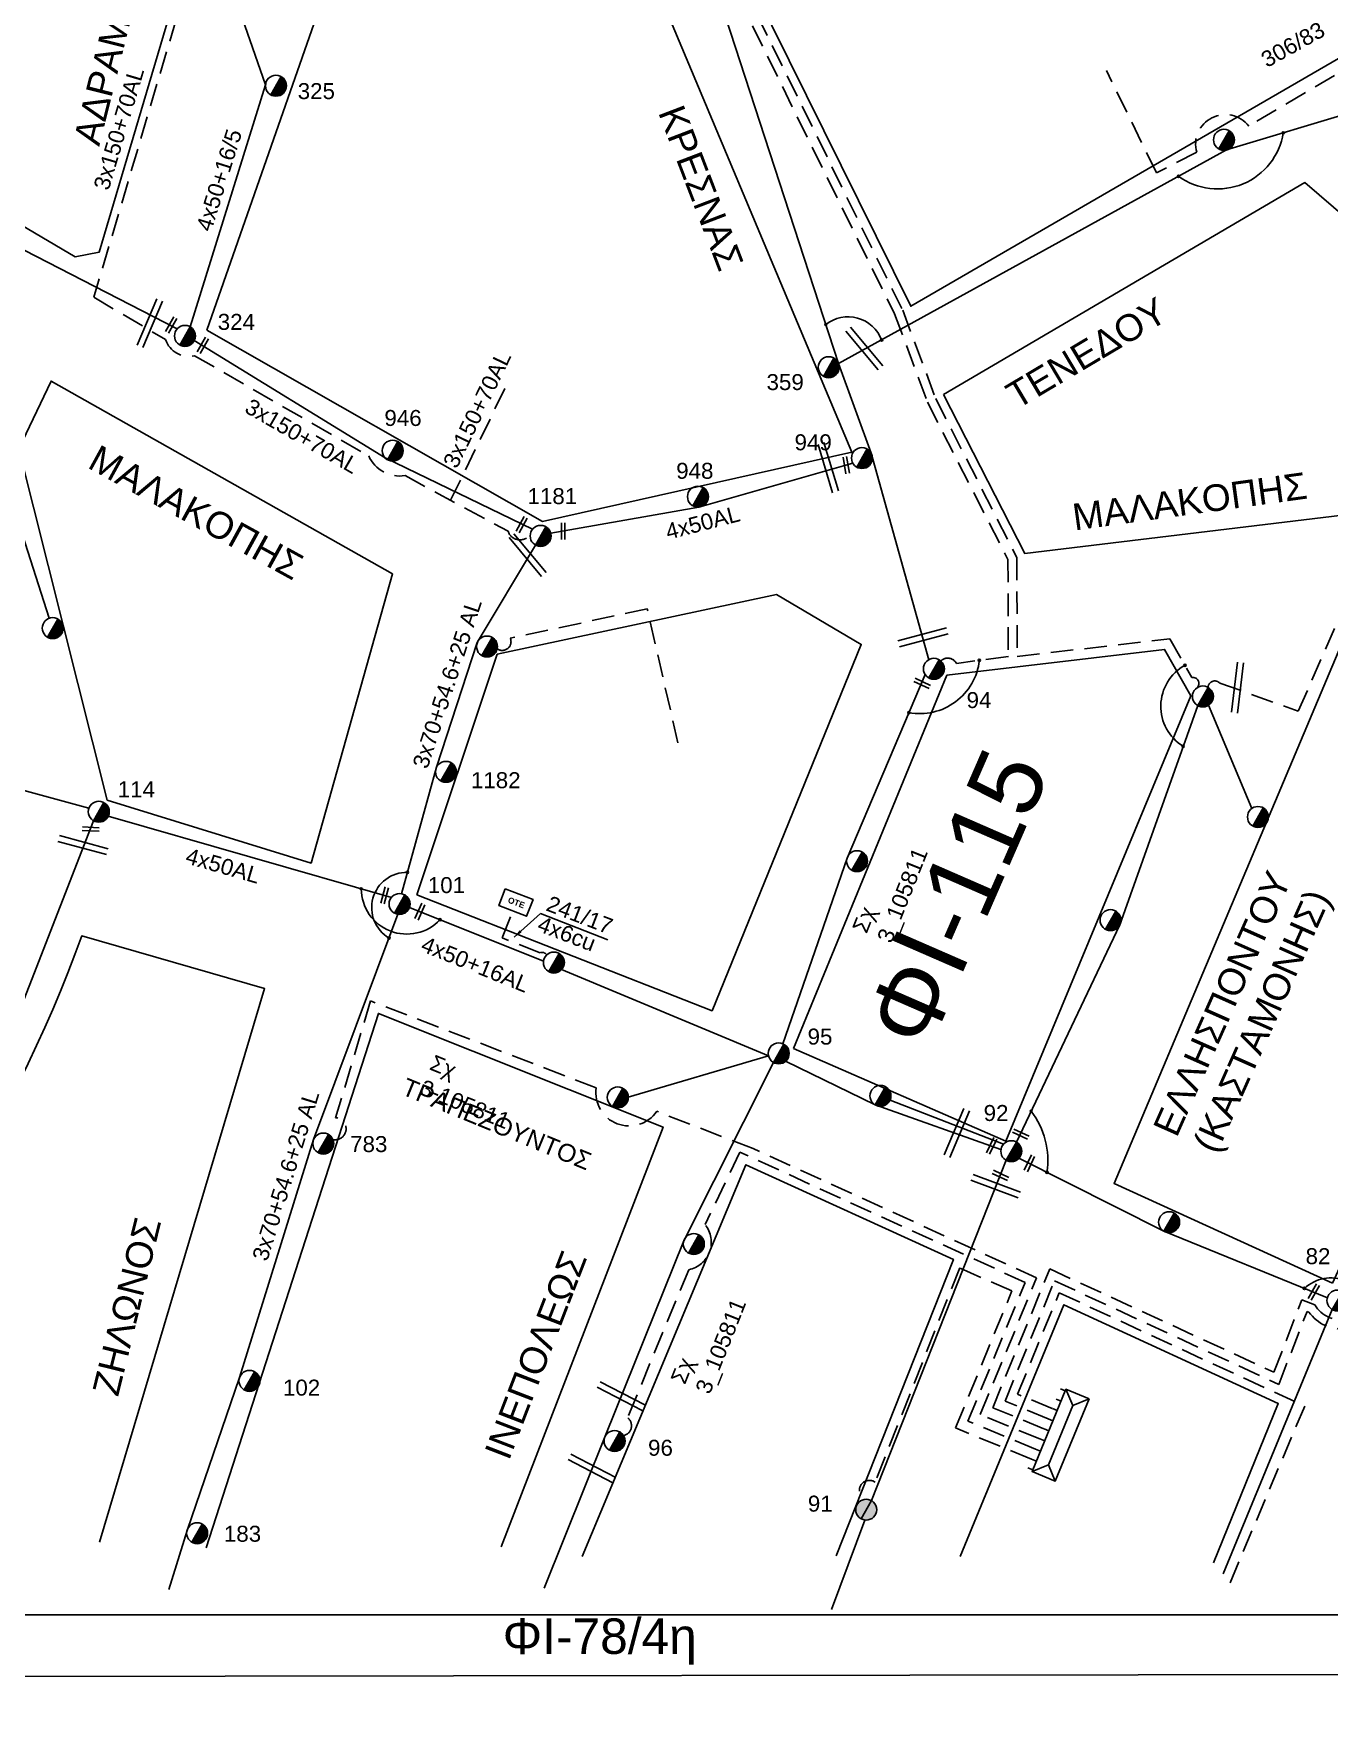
# Model space of a CAD drawing. Header units: millimetres. Extents: x 1091 to 3521, y 1177 to 2968.
# Drawn here: x 3098.8 to 3244.7, y 1933.2 to 2121.2 of the extents above; entities that cross this region are included whole.
import ezdxf
from ezdxf.enums import TextEntityAlignment as Align

# ---------------------------------------------------------------- set-up
doc = ezdxf.new("R2010")
doc.units = ezdxf.units.MM
doc.linetypes.add('DASHED', pattern=[19.05, 12.7, -6.35])
for name, color, linetype, lineweight in [('2x16', 7, 'Continuous', 30), ('3x150+70', 7, 'Continuous', 30), ('3x50+25', 7, 'Continuous', 30), ('3x50+35+16AL', 7, 'Continuous', 30), ('3x82+57', 7, 'DASHED', 30), ('4x16', 7, 'Continuous', 30), ('4x50+16_5', 7, 'Continuous', 30), ('Άγνωστα', 7, 'Continuous', 30), ('Γυμνά εναέρια ΧΤ (3Φ)   4x16AL', 7, 'Continuous', 30), ('Γυμνά εναέρια ΧΤ (3Φ) 4x50AL', 7, 'Continuous', 30), ('Γυμνά εναέρια ΧΤ και ΦΟΠ (3Φ)   4x50+16AL', 7, 'Continuous', 30), ('Καλώδια ΧΤ   3x150+70AL', 7, 'DASHED', 30), ('Καλώδια ΧΤ   3x150AL+50CU', 7, 'DASHED', 30), ('Συνεστραμμένα ΧΤ   3x70+54.6+25 AL', 7, 'SYN_LINE', 30), ('Υπόγεια καλώδια Παροχών ΧΤ   4x50AL', 7, 'DASHED', 30), ('Υπόγεια καλώδια Παροχών ΧΤ   4x6', 7, 'DASHED', 30)]:
    doc.layers.add(name, color=color, linetype=linetype, lineweight=lineweight)
for name, color, linetype in [('Pillar OTE', 7, 'Continuous'), ('TEXT ΚΑΛΩΔΙΩΝ', 7, 'Continuous'), ('ΑΓΝΩΣΤΟ ΕΝΑΕΡΙΟ ΚΑΛΩΔΙΟ', 7, 'Continuous'), ('ΑΓΝΩΣΤΟ ΥΠΟΓΕΙΟ ΚΑΛΩΔΙΟ', 7, 'DASHED'), ('Επιγραφές - Σχήματα', 7, 'Continuous'), ('Μηχανική τομή', 7, 'Continuous'), ('Στύλος Ξύλινος', 7, 'Continuous'), ('Στύλος Ξύλινος @ 1', 7, 'Continuous'), ('Στύλος ΦΜ', 7, 'Continuous'), ('Στύλος ΦΜ @ 1', 7, 'Continuous'), ('Συνδέσεις', 7, 'Continuous'), ('Τομή', 7, 'Continuous'), ('Υποσταθμός πόλεως', 7, 'Continuous'), ('Υπόβαθρο ΔΕΗ', 7, 'Continuous')]:
    doc.layers.add(name, color=color, linetype=linetype)
doc.styles.add('arial', font='arial.ttf')
doc.styles.get("Standard").update_dxf_attribs({"font": 'arial.ttf', "height": 1.8})
doc.linetypes.add('SYN_LINE', pattern='A,0.5,-0.0001,["/\\/\\/\\/",Standard,S=0.1,R=0,X=0,Y=-0.05],-0.25', length=0.7501)
doc.dimstyles.new('ISO-25', dxfattribs={"dimtxt": 2.5, "dimasz": 2.5, "dimexe": 1.25, "dimexo": 0.625, "dimtad": 1, "dimtxsty": 'Standard', "dimcen": 2.5, "dimadec": 0, "dimazin": 0, "dimtfac": 1, "dimtmove": 0, "dimatfit": 3, "dimfxl": 1, "dimarcsym": 0})

# ---------------------------------------------------------------- blocks, each defined once
blk = doc.blocks.new('ΥΠΑΡΧΩΝ ΤΣΙΜΕΝΤΕΝΙΟΣ ΣΤΥΛΟΣ')
at = {"layer": 'Στύλος ΦΜ'}
blk.add_hatch(color=7, dxfattribs=at).paths.add_polyline_path([(-1.29, -2.28, 0.574793), (2.62, 0, 0.268822), (1.3, 2.27)])
at = {"layer": 'Στύλος ΦΜ', "color": 7}
blk.add_line((-1.29, -2.28), (1.3, 2.27), dxfattribs=at)
blk.add_circle((0, 0), 2.62, dxfattribs=at)
at = {"layer": 'Στύλος ΦΜ', "flags": 4}
for tag, p in [('ΑΡΙΘΜΟΣ', (-4.68, 8.05)), ('ΤΥΠΟΣ', (-4.91, 3.03))]:
    blk.add_attdef(tag, p, '', height=4, dxfattribs=at)
blk = doc.blocks.new('ΥΠΟΣΤΑΘΜΟΣ ΠΟΛΕΩΣ 9 ΑΝΑΧΩΡΗΣΕΩΝ')
at = {"layer": 'Υποσταθμός πόλεως', "ltscale": 40}
for p, q in [((-9.63, -2.82), (-9.63, -4)), ((-7.12, -2.82), (-7.12, -4)), ((-4.84, -2.82), (-4.84, -4)), ((-2.36, -2.82), (-2.36, -4)), ((0.09, -2.82), (0.09, -4)), ((2.55, -2.82), (2.55, -4)), ((5.02, -2.82), (5.02, -4)), ((7.48, -2.82), (7.48, -4)), ((9.61, -2.82), (9.61, -4))]:
    blk.add_line(p, q, dxfattribs=at)
blk.add_lwpolyline([(-10.02, 2.82), (10.02, 2.82), (10.02, -2.82), (-10.02, -2.82)], close=True, dxfattribs=at)
for points in [[(-7.21, 0), (-10.02, 2.82)], [(-10.02, -2.82), (-7.21, 0)], [(-7.21, 0), (7.21, 0)], [(7.21, 0), (10.02, 2.82)], [(10.02, -2.82), (7.21, 0)]]:
    blk.add_lwpolyline(points, dxfattribs=at)
at = {"layer": 'Υποσταθμός πόλεως', "linetype": 'SYN_LINE', "ltscale": 40, "flags": 1}
for tag, p in [('ΜΕΤΑΣΧΗΜΑΤΙΣΜΟΣ', (10.79, 1.71)), ('ΙΣΧΥΣ', (10.77, -1.08)), ('ΑΡΙΘΜΟΣ', (10.89, -3.8))]:
    blk.add_attdef(tag, p, '', height=1.8, dxfattribs=at)
blk = doc.blocks.new('ΥΠΑΡΧΩΝ ΞΥΛΙΝΟΣ ΣΤΥΛΟΣ')
at = {"layer": 'Στύλος Ξύλινος'}
h = blk.add_hatch(color=7, dxfattribs=at)
h.paths.add_polyline_path([(-2.62, 0, 0.270008), (-1.29, -2.28), (1.3, 2.27, 0.576266)])
h.paths.add_polyline_path([(-1.29, -2.28, 0.574793), (2.62, 0, 0.268822), (1.3, 2.27)])
at = {"layer": 'Στύλος Ξύλινος', "color": 7}
blk.add_line((-1.29, -2.28), (1.3, 2.27), dxfattribs=at)
blk.add_circle((0, 0), 2.62, dxfattribs=at)
at = {"layer": 'Στύλος Ξύλινος', "color": 1, "flags": 4}
for tag, p in [('ΑΡΙΘΜΟΣ', (-4.91, 8.6)), ('ΤΥΠΟΣ', (-4.85, 3.39))]:
    blk.add_attdef(tag, p, '', height=4, dxfattribs=at)
blk = doc.blocks.new('ΤΟΜΗ')
at = {"layer": 'Τομή', "ltscale": 40}
for p, q in [((11.33, -0.65), (-11.4, -0.65)), ((11.33, -3.42), (-11.4, -3.42))]:
    blk.add_line(p, q, dxfattribs=at)
blk = doc.blocks.new('ΜΗΧΑΝΙΚΗ ΤΟΜΗ')
at = {"layer": 'Μηχανική τομή', "ltscale": 40}
for p, q in [((-3.79, 1.21), (3.79, 1.21)), ((3.79, -0.34), (-3.79, -0.34))]:
    blk.add_line(p, q, dxfattribs=at)
blk = doc.blocks.new('_ΣΥΝΔΕΣΗ')
at = {"layer": 'Συνδέσεις', "linetype": 'SYN_LINE', "ltscale": 40}
blk.add_hatch(color=256, dxfattribs=at).paths.add_polyline_path([(0.5, -0.01, 1), (-0.5, -0.01, 1)])
at = {"layer": 'Συνδέσεις'}
blk.add_circle((0, -0.01), 0.5, dxfattribs=at)
blk = doc.blocks.new('PILLAR ΟΤΕ')
at = {"layer": 'Pillar OTE', "ltscale": 40}
blk.add_lwpolyline([(-3.31, 2.02), (3.39, 2.02), (3.39, -1.99), (-3.31, -1.99)], close=True, dxfattribs=at)
at = {"layer": 'Pillar OTE', "insert": (-1.81, 0.71), "char_height": 1.3575, "width": 109.961, "attachment_point": 1}
blk.add_mtext('{\\fArial|b1|i0|c161|p34;OTE}', dxfattribs=at)

msp = doc.modelspace()

# ---------------------------------------------------------------- linework, layer by layer
at = {"layer": '2x16', "color": 151, "lineweight": -3, "ltscale": 0.1}
msp.add_lwpolyline([(3089.26, 2101.08), (3095.16, 2072.26), (3100.58, 2055.38)], dxfattribs=at)
at = {"layer": '3x150+70', "color": 27, "linetype": 'DASHED', "lineweight": -3, "ltscale": 0.2}
msp.add_lwpolyline([(3225.23, 2105.52), (3219.59, 2117.06)], dxfattribs=at)
at = {"layer": '3x50+25', "color": 2, "linetype": 'DASHED', "lineweight": -3, "ltscale": 0.2}
msp.add_lwpolyline([(3171.35, 2041.37), (3167.9, 2056.44)], dxfattribs=at)
at = {"layer": '3x50+35+16AL', "color": 27, "lineweight": -3, "ltscale": 0.1}
msp.add_lwpolyline([(3229.87, 2045.56), (3221.09, 2020.85), (3209.47, 1996.4)], dxfattribs=at)
at = {"layer": '3x50+35+16AL', "color": 133, "lineweight": -3, "ltscale": 0.1}
for points in [[(3208.3, 1994.36), (3193.13, 1956.04)], [(3192.41, 1953.85), (3188.66, 1943.79)]]:
    msp.add_lwpolyline(points, dxfattribs=at)
at = {"layer": '3x82+57', "color": 7, "lineweight": -3, "ltscale": 0.2}
msp.add_lwpolyline([(3211.62, 1961.84), (3204, 1964.98), (3210.44, 1980.61), (3178.32, 1995.27), (3174.41, 1987.11, -0.566351), (3172.57, 1982.04), (3165.69, 1965.37, -0.63897), (3165.23, 1963.36, -145.244943)], format="xyb", dxfattribs=at)
at = {"layer": '4x16', "color": 7, "linetype": 'SYN_LINE', "lineweight": -3, "ltscale": 12}
msp.add_lwpolyline([(3195.23, 2001.14), (3208, 1996.16)], dxfattribs=at)
at = {"layer": '4x50+16_5', "color": 30, "lineweight": -3, "ltscale": 0.1}
for points in [[(3124.27, 2153.56), (3119.11, 2132.19), (3124.93, 2115.43), (3116.44, 2088.19)], [(3116.91, 2086.64), (3138.4, 2073.43), (3154.99, 2065.4)]]:
    msp.add_lwpolyline(points, dxfattribs=at)
at = {"layer": '4x50+16_5', "color": 6, "lineweight": -3, "ltscale": 0.1}
msp.add_lwpolyline([(3125.7, 2154.35), (3148.74, 2143), (3173.93, 2131.65), (3189.43, 2084.05), (3193.11, 2073.97), (3199.58, 2050.71)], dxfattribs=at)
at = {"layer": 'Άγνωστα', "lineweight": -3, "ltscale": 0.1}
for points in [[(3521.49, 1936.89), (1091.31, 1933.19), (1091.31, 2964.7), (3521.49, 2968.4)], [(3374.53, 1943.19), (1101.31, 1943.19), (1101.31, 2954.7), (3374.53, 2954.7)]]:
    msp.add_lwpolyline(points, close=True, dxfattribs=at)
at = {"layer": 'ΑΓΝΩΣΤΟ ΕΝΑΕΡΙΟ ΚΑΛΩΔΙΟ', "color": 151, "lineweight": -3, "ltscale": 0.1}
msp.add_lwpolyline([(3262.59, 2116.96), (3233.09, 2108.11), (3189.43, 2084.05)], dxfattribs=at)
at = {"layer": 'ΑΓΝΩΣΤΟ ΕΝΑΕΡΙΟ ΚΑΛΩΔΙΟ', "color": 5, "lineweight": -3, "ltscale": 0.1}
msp.add_lwpolyline([(3182.12, 2005.37), (3172.02, 1985.3), (3163.17, 1963.3)], dxfattribs=at)
at = {"layer": 'ΑΓΝΩΣΤΟ ΕΝΑΕΡΙΟ ΚΑΛΩΔΙΟ', "color": 27, "lineweight": -3, "ltscale": 0.1}
msp.add_lwpolyline([(3209.74, 1994.58), (3226.07, 1986.36), (3244.47, 1978.87)], dxfattribs=at)
at = {"layer": 'ΑΓΝΩΣΤΟ ΕΝΑΕΡΙΟ ΚΑΛΩΔΙΟ', "color": 30, "lineweight": -3, "ltscale": 0.1}
msp.add_lwpolyline([(3245.02, 1977.54), (3232.75, 1947.8)], dxfattribs=at)
at = {"layer": 'ΑΓΝΩΣΤΟ ΕΝΑΕΡΙΟ ΚΑΛΩΔΙΟ', "color": 1, "lineweight": -3, "ltscale": 0.1}
msp.add_lwpolyline([(3163.17, 1963.3), (3156.29, 1946.18)], dxfattribs=at)
at = {"layer": 'ΑΓΝΩΣΤΟ ΥΠΟΓΕΙΟ ΚΑΛΩΔΙΟ', "color": 7, "lineweight": -3, "ltscale": 0.2}
for points in [[(3136.76, 2012.3), (3132.82, 1999.14, -1.079524), (3132.52, 1996.69, 0.948846)], [(3212.56, 1964.12), (3206.79, 1966.5), (3213.22, 1982.12), (3238.45, 1970.49), (3241.59, 1978.63), (3243.05, 1978.09, 0.322099), (3246.74, 1976.44), (3266.28, 1967.41, 0.574798), (3268.88, 1966.9, -0.574798)], [(3213.03, 1965.25), (3208.18, 1967.25), (3213.75, 1980.78), (3239, 1969.13), (3242.17, 1977.35), (3242.39, 1977.27, 0.277637), (3246.6, 1975.41), (3265.53, 1966.65, 0.449612), (3269.72, 1965.43, -0.514674)]]:
    msp.add_lwpolyline(points, format="xyb", dxfattribs=at)
for points in [[(3162.16, 2002.5), (3136.76, 2012.3)], [(3179.82, 1995.68), (3168.97, 1999.87)], [(3212.09, 1962.98), (3205.39, 1965.74), (3211.73, 1981.12), (3179.82, 1995.68)], [(3211.15, 1960.7), (3202.61, 1964.23), (3208.95, 1979.64), (3203.07, 1982.23), (3193.56, 1958.11)], [(3213.5, 1966.4), (3209.58, 1968.02), (3214.28, 1979.43), (3241.91, 1966.68), (3233.5, 1946.79)]]:
    msp.add_lwpolyline(points, dxfattribs=at)
for centre, radius, start, end in [((3165.86, 2001.96), 3.74, 171.6433, 326.1346), ((3192.91, 1957.19), 1.13, 55.1496, 241.9838)]:
    msp.add_arc(centre, radius, start, end, dxfattribs=at)
at = {"layer": 'Γυμνά εναέρια ΧΤ (3Φ)   4x16AL', "color": 27, "lineweight": -3, "ltscale": 0.1}
msp.add_lwpolyline([(3231.09, 2045.6), (3235.97, 2033.97)], dxfattribs=at)
at = {"layer": 'Γυμνά εναέρια ΧΤ (3Φ) 4x50AL', "color": 30, "lineweight": -3, "ltscale": 0.1}
msp.add_lwpolyline([(3157.03, 2064.96), (3173.69, 2067.89), (3191.04, 2072.84)], dxfattribs=at)
at = {"layer": 'Γυμνά εναέρια ΧΤ (3Φ) 4x50AL', "color": 173, "lineweight": -3, "ltscale": 0.1}
for points in [[(3037.43, 2053.1), (3075.98, 2041.9), (3105.05, 2033.99)], [(3107.22, 2033.09), (3139.1, 2023.94)], [(3141.13, 2022.83), (3156.22, 2016.76)]]:
    msp.add_lwpolyline(points, dxfattribs=at)
at = {"layer": 'Γυμνά εναέρια ΧΤ (3Φ) 4x50AL', "color": 5, "lineweight": -3, "ltscale": 0.1}
msp.add_lwpolyline([(3199.18, 2049.06), (3190.39, 2028.38), (3183.16, 2007.47)], dxfattribs=at)
at = {"layer": 'Γυμνά εναέρια ΧΤ και ΦΟΠ (3Φ)   4x50+16AL', "color": 151, "lineweight": -3, "ltscale": 0.1}
msp.add_lwpolyline([(3061.29, 2119.06), (3089.75, 2100.93), (3115, 2087.98)], dxfattribs=at)
at = {"layer": 'Γυμνά εναέρια ΧΤ και ΦΟΠ (3Φ)   4x50+16AL', "color": 1, "lineweight": -3, "ltscale": 0.1}
msp.add_lwpolyline([(3105.58, 2032.57), (3094.55, 2004.31), (3086.75, 1990.05), (3074.39, 1973.26), (3063.98, 1962.57), (3055.68, 1953.67)], dxfattribs=at)
at = {"layer": 'Γυμνά εναέρια ΧΤ και ΦΟΠ (3Φ)   4x50+16AL', "color": 206, "lineweight": -3, "ltscale": 0.1}
msp.add_lwpolyline([(3158.26, 2015.83), (3181.55, 2006.13)], dxfattribs=at)
at = {"layer": 'Γυμνά εναέρια ΧΤ και ΦΟΠ (3Φ)   4x50+16AL', "color": 5, "lineweight": -3, "ltscale": 0.1}
msp.add_lwpolyline([(3183.47, 2005.5), (3193.57, 2000.59), (3207.72, 1995.58)], dxfattribs=at)
at = {"layer": 'Καλώδια ΧΤ   3x150+70AL', "color": 2, "lineweight": -3, "ltscale": 0.2}
for points in [[(3148.68, 2173.98), (3142.29, 2175.65), (3134.48, 2147.51), (3126.35, 2151.16), (3120.27, 2130.91, -0.569903), (3117.03, 2130.11), (3105.61, 2091.53), (3113.67, 2086.75, 0.38534), (3116.94, 2084.94), (3136.54, 2073.66, 0.340651), (3140.63, 2071.44), (3152.23, 2065.17, 0.604324), (3154.73, 2064.79, 6.690849)], [(3167.9, 2056.44), (3152.48, 2053.14, -0.763842), (3151, 2051.94)]]:
    msp.add_lwpolyline(points, format="xyb", dxfattribs=at)
at = {"layer": 'Καλώδια ΧΤ   3x150+70AL', "color": 5, "lineweight": -3, "ltscale": 0.2}
msp.add_lwpolyline([(3148.38, 2172.79), (3142.92, 2174.21), (3135.36, 2146.94), (3171.16, 2132.27, 0.39314), (3176.36, 2128.91), (3195.74, 2089.66), (3199.45, 2079.7), (3208.5, 2061.98), (3208.55, 2051.06), (3202.7, 2050.3, 0.510343), (3200.96, 2050.57)], format="xyb", dxfattribs=at)
at = {"layer": 'Καλώδια ΧΤ   3x150+70AL', "color": 27, "lineweight": -3, "ltscale": 0.2}
msp.add_lwpolyline([(3148.08, 2171.59), (3143.56, 2172.77), (3136.56, 2147.53), (3172.04, 2132.99, 0.495827), (3176.89, 2130.1), (3196.66, 2090.06), (3200.37, 2080.11), (3209.5, 2062.22), (3209.55, 2051.07), (3226.71, 2053.08), (3229.22, 2048.71, -0.833587), (3229.65, 2047.45)], format="xyb", dxfattribs=at)
at = {"layer": 'Καλώδια ΧΤ   3x150+70AL', "color": 2, "lineweight": -3, "ltscale": 0.2}
msp.add_lwpolyline([(3145.77, 2068.66), (3151.94, 2081.39)], dxfattribs=at)
at = {"layer": 'Καλώδια ΧΤ   3x150AL+50CU', "color": 27, "lineweight": -3, "ltscale": 0.2}
msp.add_lwpolyline([(3281.01, 2102.25, -0.603485), (3280.03, 2102.75), (3265.82, 2099.51), (3263.19, 2114.44, -0.003839), (3262.32, 2119.62), (3261.68, 2126.17), (3235.62, 2110.8, 0.819622), (3229.75, 2107.84), (3225.23, 2105.52)], format="xyb", dxfattribs=at)
at = {"layer": 'Καλώδια ΧΤ   3x150AL+50CU', "color": 133, "lineweight": -3, "ltscale": 0.2}
msp.add_lwpolyline([(3231.03, 2047.61, -0.64863), (3232.35, 2048.09), (3241.19, 2044.91), (3246.38, 2056.74), (3267.33, 2058.72), (3267.61, 2059.45), (3271.73, 2060.1), (3278.1, 2054.17, -0.689467), (3278.91, 2053.5, 0.334024)], format="xyb", dxfattribs=at)
at = {"layer": 'Συνεστραμμένα ΧΤ   3x70+54.6+25 AL', "color": 2, "lineweight": -3, "ltscale": 15}
for points in [[(3155.32, 2063.62), (3148.77, 2052.66), (3144.19, 2038.63), (3140.23, 2024.37)], [(3139.83, 2022.05), (3130.34, 1996.68), (3122, 1969.89), (3116.1, 1952.67), (3114.03, 1946.04)]]:
    msp.add_lwpolyline(points, dxfattribs=at)
at = {"layer": 'Συνεστραμμένα ΧΤ   3x70+54.6+25 AL', "color": 7, "lineweight": -3, "ltscale": 15}
msp.add_lwpolyline([(3165.76, 2001.47), (3181.55, 2006.13)], dxfattribs=at)
at = {"layer": 'Υπόβαθρο ΔΕΗ', "lineweight": -3, "ltscale": 0.1}
for points in [[(3157.2, 2174.63), (3261.12, 2132.86), (3261.12, 2127.38), (3197.56, 2090.5), (3176.05, 2134.05), (3139.1, 2149.19), (3144.17, 2167.21)], [(3155.89, 2022.14), (3163.47, 2019.16)], [(3151.47, 1950.84), (3169.68, 1998.1), (3137.63, 2010.9), (3118.23, 1950.73)], [(3189.17, 1949.84), (3202.37, 1983.19), (3178.99, 1993.86), (3160.57, 1949.74)], [(3231.65, 1949.05), (3238.93, 1966.96), (3214.81, 1978.09), (3203.14, 1949.76)]]:
    msp.add_lwpolyline(points, dxfattribs=at)
for points in [[(3061.8, 2120.67), (3070.2, 2166.46), (3120.67, 2145.48), (3106.2, 2096.58), (3103.51, 2096.09)], [(3118.33, 2087.82), (3156.1, 2066.27), (3190.92, 2074.08), (3169.92, 2124.09), (3136.29, 2139.25)], [(3201.26, 2080.56), (3241.91, 2104.43), (3269.93, 2080.35), (3266.69, 2069.46), (3210.39, 2062.68)], [(3107.09, 2034.89), (3130.06, 2027.82), (3139.23, 2060.39), (3100.79, 2082.09), (3097.17, 2074.46)], [(3141.95, 2024.26), (3151.02, 2051.32), (3182.44, 2058.05), (3192, 2052.44), (3175.19, 2011.19)], [(3245.05, 1980.52), (3277.6, 2051.82), (3271.98, 2057.6), (3247.29, 2055.4), (3220.46, 1991.75)], [(3184.35, 2006.96), (3201.63, 2048.96), (3226.14, 2051.88), (3229.11, 2046.63), (3208.26, 1996.52)]]:
    msp.add_lwpolyline(points, close=True, dxfattribs=at)
msp.add_lwpolyline([(3106.23, 1951.38), (3124.82, 2013.68), (3104.24, 2019.62, -0.117601), (3065.64, 1960.74), (3063.29, 1951.82)], format="xyb", dxfattribs=at)
at = {"layer": 'Υπόβαθρο ΔΕΗ', "lineweight": -3}
for centre, radius, start, end in [((3232.1, 2111.22), 7.5, 234.1491, 350.897), ((3190.52, 2085.31), 4.01, 20.4535, 128.8076), ((3198.57, 2051.4), 6.76, 259.6518, 353.5063), ((3230.98, 2045.47), 5.27, 118.8914, 238.6756), ((3140.86, 2022.8), 3.98, 89.3853, 239.3944), ((3140.83, 2024.95), 5.13, 180.3318, 316.9223), ((3203.87, 1994.35), 9.13, 351.4571, 37.3513), ((3244.88, 1976.76), 4.36, 2.3409, 133.4528)]:
    msp.add_arc(centre, radius, start, end, dxfattribs=at)
at = {"layer": 'Υπόγεια καλώδια Παροχών ΧΤ   4x6', "color": 173, "lineweight": -3, "ltscale": 0.2}
msp.add_lwpolyline([(3156.58, 2017.47, 0.372231), (3155.83, 2017.72), (3151.56, 2019.4), (3152.73, 2022.37)], format="xyb", dxfattribs=at)

# ---------------------------------------------------------------- block references
at = {"layer": 'Pillar OTE', "xscale": 0.5, "yscale": 0.5, "zscale": 0.5, "rotation": 339}
msp.add_blockref('PILLAR ΟΤΕ', (3153.1, 2023.37), dxfattribs=at)
at = {"layer": 'Μηχανική τομή', "lineweight": -3, "xscale": 0.2499999999999677, "yscale": 0.2499999999999677, "zscale": 0.2499999999999677}
for p, rotation in [((3114.21, 2088.45), 240.552331582319), ((3117.78, 2086.15), 240.552331582319), ((3190.19, 2072.59), 279.9636981684983), ((3153.67, 2065.98), 240.552331582319), ((3158.32, 2065.18), 269.9718831116355), ((3198.8, 2047.95), 334.9375114525304), ((3105.25, 2031.54), 357.3464708814309), ((3138.24, 2024.21), 254.9152758578628), ((3142.21, 2022.39), 245.9083022767878), ((3209.9, 1997.2), 334.9375114525304), ((3206.57, 1996.02), 244.6367824375991), ((3207.62, 1992.55), 334.9375114525304), ((3210.82, 1994.06), 244.6367824375991), ((3242.86, 1979.59), 240.275808705296)]:
    msp.add_blockref('ΜΗΧΑΝΙΚΗ ΤΟΜΗ', p, dxfattribs=dict(at, rotation=rotation))
at = {"layer": 'Στύλος Ξύλινος @ 1', "lineweight": -3, "ltscale": 40}
ref = msp.add_blockref('ΥΠΑΡΧΩΝ ΞΥΛΙΝΟΣ ΣΤΥΛΟΣ', (3192.55, 1955.02), dxfattribs=dict(at, xscale=0.4499999999998181, yscale=0.4499999999998181, zscale=0.4499999999998181))
ref.add_attrib('ΑΡΙΘΜΟΣ', '91', (3185.98, 1954.8), dxfattribs={"layer": 'Στύλος Ξύλινος', "height": 1.8, "flags": 4})
at = {"layer": 'Στύλος ΦΜ @ 1', "lineweight": -3, "ltscale": 40}
ref = msp.add_blockref('ΥΠΑΡΧΩΝ ΤΣΙΜΕΝΤΕΝΙΟΣ ΣΤΥΛΟΣ', (3126.1, 2115.34), dxfattribs=dict(at, xscale=0.4499999999998181, yscale=0.4499999999998181, zscale=0.4499999999998181))
ref.add_attrib('ΑΡΙΘΜΟΣ', '325', (3128.55, 2113.83), dxfattribs={"layer": 'Στύλος ΦΜ', "height": 1.8, "flags": 4})
at = {"layer": 'Στύλος ΦΜ @ 1', "lineweight": -3, "ltscale": 40, "xscale": 0.4499999999998181, "yscale": 0.4499999999998181, "zscale": 0.4499999999998181}
for p in [(3232.82, 2109.25), (3100.97, 2054.27), (3149.86, 2052.2), (3230.45, 2046.58), (3236.65, 2033.01), (3191.52, 2028.03), (3220.05, 2021.4), (3157.39, 2016.62), (3194.15, 2001.61), (3164.58, 2001.44), (3226.65, 1987.39), (3173.14, 1984.93)]:
    msp.add_blockref('ΥΠΑΡΧΩΝ ΤΣΙΜΕΝΤΕΝΙΟΣ ΣΤΥΛΟΣ', p, dxfattribs=at)
at = {"layer": 'Στύλος ΦΜ @ 1', "lineweight": -3, "ltscale": 40}
ref = msp.add_blockref('ΥΠΑΡΧΩΝ ΤΣΙΜΕΝΤΕΝΙΟΣ ΣΤΥΛΟΣ', (3115.86, 2087.17), dxfattribs=dict(at, xscale=0.4499999999998181, yscale=0.4499999999998181, zscale=0.4499999999998181))
ref.add_attrib('ΑΡΙΘΜΟΣ', '324', (3119.55, 2087.85), dxfattribs={"layer": 'Στύλος ΦΜ', "height": 1.8, "flags": 4})
ref = msp.add_blockref('ΥΠΑΡΧΩΝ ΤΣΙΜΕΝΤΕΝΙΟΣ ΣΤΥΛΟΣ', (3188.33, 2083.64), dxfattribs=dict(at, xscale=0.4499999999998181, yscale=0.4499999999998181, zscale=0.4499999999998181))
ref.add_attrib('ΑΡΙΘΜΟΣ', '359', (3181.33, 2081.07), dxfattribs={"layer": 'Στύλος ΦΜ', "height": 1.8, "flags": 4})
ref = msp.add_blockref('ΥΠΑΡΧΩΝ ΤΣΙΜΕΝΤΕΝΙΟΣ ΣΤΥΛΟΣ', (3139.24, 2074.25), dxfattribs=dict(at, xscale=0.4499999999998181, yscale=0.4499999999998181, zscale=0.4499999999998181))
ref.add_attrib('ΑΡΙΘΜΟΣ', '946', (3138.31, 2077.03), dxfattribs={"layer": 'Στύλος ΦΜ', "height": 1.8, "flags": 4})
ref = msp.add_blockref('ΥΠΑΡΧΩΝ ΤΣΙΜΕΝΤΕΝΙΟΣ ΣΤΥΛΟΣ', (3192.07, 2073.42), dxfattribs=dict(at, xscale=0.4499999999998181, yscale=0.4499999999998181, zscale=0.4499999999998181))
ref.add_attrib('ΑΡΙΘΜΟΣ', '949', (3184.48, 2074.29), dxfattribs={"layer": 'Στύλος ΦΜ', "height": 1.8, "flags": 4})
ref = msp.add_blockref('ΥΠΑΡΧΩΝ ΤΣΙΜΕΝΤΕΝΙΟΣ ΣΤΥΛΟΣ', (3173.61, 2069.07), dxfattribs=dict(at, xscale=0.4499999999998181, yscale=0.4499999999998181, zscale=0.4499999999998181))
ref.add_attrib('ΑΡΙΘΜΟΣ', '948', (3171.16, 2071.08), dxfattribs={"layer": 'Στύλος ΦΜ', "height": 1.8, "flags": 4})
ref = msp.add_blockref('ΥΠΑΡΧΩΝ ΤΣΙΜΕΝΤΕΝΙΟΣ ΣΤΥΛΟΣ', (3155.9, 2064.65), dxfattribs=dict(at, xscale=0.4499999999998181, yscale=0.4499999999998181, zscale=0.4499999999998181))
ref.add_attrib('ΑΡΙΘΜΟΣ', '1181', (3154.42, 2068.23), dxfattribs={"layer": 'Στύλος ΦΜ', "height": 1.8, "flags": 4})
ref = msp.add_blockref('ΥΠΑΡΧΩΝ ΤΣΙΜΕΝΤΕΝΙΟΣ ΣΤΥΛΟΣ', (3200.17, 2049.69), dxfattribs=dict(at, xscale=0.4499999999998181, yscale=0.4499999999998181, zscale=0.4499999999998181))
ref.add_attrib('ΑΡΙΘΜΟΣ', '94', (3203.85, 2045.27), dxfattribs={"layer": 'Στύλος ΦΜ', "height": 1.8, "flags": 4})
ref = msp.add_blockref('ΥΠΑΡΧΩΝ ΤΣΙΜΕΝΤΕΝΙΟΣ ΣΤΥΛΟΣ', (3145.24, 2038.09), dxfattribs=dict(at, xscale=0.4499999999998181, yscale=0.4499999999998181, zscale=0.4499999999998181))
ref.add_attrib('ΑΡΙΘΜΟΣ', '1182', (3148.05, 2036.25), dxfattribs={"layer": 'Στύλος ΦΜ', "height": 1.8, "flags": 4})
ref = msp.add_blockref('ΥΠΑΡΧΩΝ ΤΣΙΜΕΝΤΕΝΙΟΣ ΣΤΥΛΟΣ', (3106.16, 2033.6), dxfattribs=dict(at, xscale=0.4499999999998181, yscale=0.4499999999998181, zscale=0.4499999999998181))
ref.add_attrib('ΑΡΙΘΜΟΣ', '114', (3108.29, 2035.23), dxfattribs={"layer": 'Στύλος ΦΜ', "height": 1.8, "flags": 4})
ref = msp.add_blockref('ΥΠΑΡΧΩΝ ΤΣΙΜΕΝΤΕΝΙΟΣ ΣΤΥΛΟΣ', (3140.02, 2023.21), dxfattribs=dict(at, xscale=0.4499999999998181, yscale=0.4499999999998181, zscale=0.4499999999998181))
ref.add_attrib('ΑΡΙΘΜΟΣ', '101', (3143.2, 2024.44), dxfattribs={"layer": 'Στύλος ΦΜ', "height": 1.8, "flags": 4})
ref = msp.add_blockref('ΥΠΑΡΧΩΝ ΤΣΙΜΕΝΤΕΝΙΟΣ ΣΤΥΛΟΣ', (3182.7, 2006.39), dxfattribs=dict(at, xscale=0.4499999999998181, yscale=0.4499999999998181, zscale=0.4499999999998181))
ref.add_attrib('ΑΡΙΘΜΟΣ', '95', (3185.95, 2007.38), dxfattribs={"layer": 'Στύλος ΦΜ', "height": 1.8, "flags": 4})
ref = msp.add_blockref('ΥΠΑΡΧΩΝ ΤΣΙΜΕΝΤΕΝΙΟΣ ΣΤΥΛΟΣ', (3208.88, 1995.38), dxfattribs=dict(at, xscale=0.4499999999998181, yscale=0.4499999999998181, zscale=0.4499999999998181))
ref.add_attrib('ΑΡΙΘΜΟΣ', '92', (3205.77, 1998.78), dxfattribs={"layer": 'Στύλος ΦΜ', "height": 1.8, "flags": 4})
ref = msp.add_blockref('ΥΠΑΡΧΩΝ ΤΣΙΜΕΝΤΕΝΙΟΣ ΣΤΥΛΟΣ', (3131.43, 1996.24), dxfattribs=dict(at, xscale=0.4499999999998181, yscale=0.4499999999998181, zscale=0.4499999999998181))
ref.add_attrib('ΑΡΙΘΜΟΣ', '783', (3134.45, 1995.28), dxfattribs={"layer": 'Στύλος ΦΜ', "height": 1.8, "flags": 4})
ref = msp.add_blockref('ΥΠΑΡΧΩΝ ΤΣΙΜΕΝΤΕΝΙΟΣ ΣΤΥΛΟΣ', (3245.6, 1978.57), dxfattribs=dict(at, xscale=0.4499999999998181, yscale=0.4499999999998181, zscale=0.4499999999998181))
ref.add_attrib('ΑΡΙΘΜΟΣ', '82', (3242.01, 1982.66), dxfattribs={"layer": 'Στύλος ΦΜ', "height": 1.8, "flags": 4})
ref = msp.add_blockref('ΥΠΑΡΧΩΝ ΤΣΙΜΕΝΤΕΝΙΟΣ ΣΤΥΛΟΣ', (3123.12, 1969.52), dxfattribs=dict(at, xscale=0.4499999999998181, yscale=0.4499999999998181, zscale=0.4499999999998181))
ref.add_attrib('ΤΥΠΟΣ', '102', (3126.89, 1967.86), dxfattribs={"layer": 'Στύλος ΦΜ', "height": 1.8, "flags": 4})
ref = msp.add_blockref('ΥΠΑΡΧΩΝ ΤΣΙΜΕΝΤΕΝΙΟΣ ΣΤΥΛΟΣ', (3164.22, 1962.75), dxfattribs=dict(at, xscale=0.4499999999998181, yscale=0.4499999999998181, zscale=0.4499999999998181))
ref.add_attrib('ΤΥΠΟΣ', '96', (3167.99, 1961.09), dxfattribs={"layer": 'Στύλος ΦΜ', "height": 1.8, "flags": 4})
ref = msp.add_blockref('ΥΠΑΡΧΩΝ ΤΣΙΜΕΝΤΕΝΙΟΣ ΣΤΥΛΟΣ', (3117.23, 1952.37), dxfattribs=dict(at, xscale=0.4499999999998181, yscale=0.4499999999998181, zscale=0.4499999999998181))
ref.add_attrib('ΑΡΙΘΜΟΣ', '183', (3120.24, 1951.41), dxfattribs={"layer": 'Στύλος ΦΜ', "height": 1.8, "flags": 4})
at = {"layer": 'Συνδέσεις', "lineweight": -3, "xscale": 0.25, "yscale": 0.25, "zscale": 0.25, "rotation": 46.2675982787486}
for p in [(3239.5, 2110.03), (3227.7, 2105.14), (3188, 2088.45), (3194.28, 2086.72), (3205.28, 2050.64), (3228.43, 2050.09), (3197.35, 2044.76), (3228.23, 2040.97), (3211.12, 1999.89), (3212.89, 1993), (3241.88, 1979.93)]:
    msp.add_blockref('_ΣΥΝΔΕΣΗ', p, dxfattribs=at)
at = {"layer": 'Συνδέσεις', "lineweight": -3, "xscale": 0.25, "yscale": 0.25, "zscale": 0.25}
for p in [(3140.9, 2026.78), (3135.7, 2024.92), (3144.57, 2021.45), (3138.83, 2019.38)]:
    msp.add_blockref('_ΣΥΝΔΕΣΗ', p, dxfattribs=at)
at = {"layer": 'Τομή', "lineweight": -3}
for p, xscale, yscale, zscale, rotation in [((3111.43, 2088.81), 0.25, 0.25, 0.25, 66.97701027254077), ((3191.94, 2085.43), 0.25, 0.25, 0.25, 129.8309062209225), ((3187.78, 2072.2), 0.2500000000000001, 0.2500000000000001, 0.2500000000000001, 106.6462911450078), ((3154.04, 2062.18), 0.25, 0.25, 0.25, 129.8309062209225), ((3199.06, 2052.75), 0.25, 0.25, 0.25, 194.8831406613257), ((3233.84, 2047.64), 0.25, 0.25, 0.25, 83.04464854866181), ((3104.25, 2029.36), 0.25, 0.25, 0.25, 164.7247859367361), ((3203.21, 1997.23), 0.25, 0.25, 0.25, 247.1132785381785), ((3206.94, 1990.97), 0.25, 0.25, 0.25, 159.4369320494305), ((3164.71, 1967.36), 0.25, 0.25, 0.25, 152.6581181263355), ((3161.43, 1959.21), 0.25, 0.25, 0.25, 152.6581181263355)]:
    msp.add_blockref('ΤΟΜΗ', p, dxfattribs=dict(at, xscale=xscale, yscale=yscale, zscale=zscale, rotation=rotation))
at = {"layer": 'Υποσταθμός πόλεως', "lineweight": -3, "xscale": 0.4999999999999994, "yscale": 0.4999999999999994, "zscale": 0.4999999999999994, "rotation": 247.6102303214808}
msp.add_blockref('ΥΠΟΣΤΑΘΜΟΣ ΠΟΛΕΩΣ 9 ΑΝΑΧΩΡΗΣΕΩΝ', (3214.43, 1963.4), dxfattribs=at)

# ---------------------------------------------------------------- texts
at = {"lineweight": -3, "ltscale": 40, "width": 36.4854, "attachment_point": 1, "style": 'arial'}
for s, insert, char_height, rotation in [('ΑΔΡΑΜΥΤΙΟΥ', (3103.29, 2109.17), 3, 75.9636), ('ΚΡΕΣΝΑΣ', (3171.9, 2113.43), 3, 290.9314), ('ΤΕΝΕΔΟΥ', (3207.98, 2081.43), 3, 30.7114), ('ΜΑΛΑΚΟΠΗΣ', (3106.2, 2075.02), 3, 331.2073), ('ΜΑΛΑΚΟΠΗΣ', (3215.59, 2068.23), 3, 7.8219), ('ΕΛΛΗΣΠΟΝΤΟΥ', (3224.75, 1998.03), 3, 66.0181), ('(KAΣΤΑΜΟΝΗΣ)', (3229.25, 1996.17), 3, 66.0181), ('ΤΡΑΠΕΖΟΥΝΤΟΣ', (3140.86, 2003.68), 2, 337.6251), ('ΖΗΛΩΝΟΣ', (3105.41, 1968.37), 3, 76.1604), ('ΙΝΕΠΟΛΕΩΣ', (3149.52, 1961.52), 3, 68.9223)]:
    msp.add_mtext(s, dxfattribs=dict(at, insert=insert, char_height=char_height, rotation=rotation))
at = {"layer": 'TEXT ΚΑΛΩΔΙΩΝ', "lineweight": -3, "ltscale": 0.1, "style": 'arial'}
for s, rotation, p in [(' 3x150+70AL', 73.5017, (3108.31, 2110.17)), ('4x50+16/5', 72.7088, (3119.7, 2104.71)), ('3x150+70AL', 64.1271, (3148.74, 2078.9)), (' 3x150+70AL', 330.0803, (3128.74, 2076.07)), ('4x50AL', 14.5143, (3174.14, 2066.15)), (' 3x70+54.6+25 AL', 71.9318, (3145.26, 2047.7)), ('4x50AL', 343.9914, (3120.14, 2027.52)), ('4x50+16AL', 338.0862, (3148.55, 2016.41)), ('3x70+54.6+25 AL', 72.7016, (3127.2, 1992.63))]:
    msp.add_text(s, height=1.8, rotation=rotation, dxfattribs=at).set_placement(p, align=Align.MIDDLE_CENTER)
at = {"layer": 'Άγνωστα', "color": 7, "lineweight": -3, "insert": (3236.78, 2118.89), "char_height": 1.8, "attachment_point": 1, "rotation": 29.1291}
msp.add_mtext_dynamic_manual_height_columns('306/83', width=1.8, gutter_width=2.31, heights=[1.11], dxfattribs=at)
at = {"layer": 'Άγνωστα', "color": 7, "lineweight": -3}
note = msp.add_mtext_dynamic_manual_height_columns('Σχ ', width=1.8, gutter_width=2.31, heights=[1.11, 0], dxfattribs=dict(at, insert=(3189.4, 2016.64), char_height=1.8, attachment_point=1, rotation=68.2527))
for column, words in zip(note.columns.linked_columns, ['3_105811']):
    column.text = words
note = msp.add_mtext_dynamic_manual_height_columns('Σχ ', width=1.8, gutter_width=2.31, heights=[1.11, 0], dxfattribs=dict(at, insert=(3140.14, 2007.84), char_height=1.8, attachment_point=1, rotation=337.8086))
for column, words in zip(note.columns.linked_columns, ['3-105811']):
    column.text = words
note = msp.add_mtext_dynamic_manual_height_columns('Σχ ', width=1.8, gutter_width=2.31, heights=[1.11, 0], dxfattribs=dict(at, insert=(3168.95, 1965.87), char_height=1.8, attachment_point=1, rotation=68.2527))
for column, words in zip(note.columns.linked_columns, ['3_105811']):
    column.text = words
at = {"layer": 'Επιγραφές - Σχήματα', "lineweight": -3, "ltscale": 0.2, "insert": (3151.62, 1942.78), "char_height": 4, "width": 19.6719, "attachment_point": 1}
msp.add_mtext('ΦΙ-78/4η', dxfattribs=at)
at = {"layer": 'Υπόβαθρο ΔΕΗ', "lineweight": -3, "insert": (3191.52, 2009.89), "char_height": 8, "width": 84.6573, "attachment_point": 1, "rotation": 66.4387}
msp.add_mtext('Φ{\\H1.0833x;Ι}-115', dxfattribs=at)
at = {"layer": 'Υπόγεια καλώδια Παροχών ΧΤ   4x50AL', "color": 7, "ltscale": 0.2, "char_height": 1.8, "attachment_point": 1, "rotation": 339}
for s, insert in [('241/17', (3157.03, 2024.2)), ('4x6cu', (3156.04, 2021.91))]:
    msp.add_mtext_dynamic_manual_height_columns(s, width=1.8, gutter_width=12.5, heights=[0.118], dxfattribs=dict(at, insert=insert))

# ---------------------------------------------------------------- leaders
at = {"layer": 'Επιγραφές - Σχήματα', "ltscale": 40}
msp.add_leader([(3152.91, 2019.47), (3155.89, 2022.14)], dimstyle='ISO-25', override={"dimasz": 1, "dimtad": 0}, dxfattribs=at)

doc.saveas('drawing.dxf')
